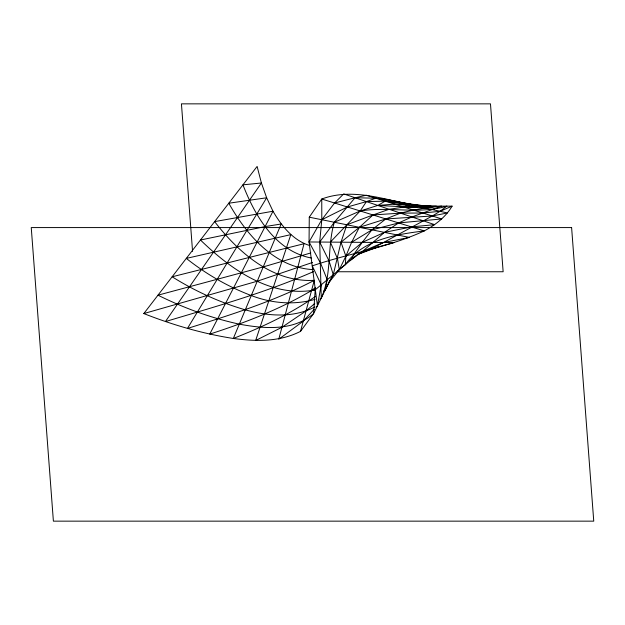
<?xml version="1.0" encoding="UTF-8"?>
<svg xmlns="http://www.w3.org/2000/svg" width="625" height="625" viewBox="0 0 625 625"><rect width="100%" height="100%" fill="white"/><g stroke="black" fill="none" stroke-linecap="round" stroke-linejoin="round"><path stroke-width="0.94" d="M316.156 307.18L317.445 305.781L309.055 241.969L309.273 217.195L321.758 199.023C348.234 189.07 376.141 196.828 402.555 202.813M339.422 269.336L345.336 264.648L345.875 256.164L351.625 242.266L359.383 227.312L373.016 214.961L389.164 209.281L404.031 207.086L431.148 206.141L415.633 205.023M323.477 291.25L325.109 290.195L327.242 279.766L320.68 263.438L309.055 241.969L321.797 219.727L334.57 203.008L355.062 197.75L375.758 198.195L388.844 199.711L410.18 206.141L452.109 206.141C445.648 217.086 435.344 225.008 424.266 230.898L321.758 199.023L321.797 219.727L319.695 242.039L321.273 297.992L319.82 299.227M317.445 305.781L321.211 284.805L312.281 265.859C349.281 253.266 388.648 247.359 424.266 230.898C396.023 234.469 362.727 239.422 345.336 264.648M315.016 288.914L311.539 290.539C279.672 309.406 244.898 322.773 209.75 334.125L273 211.227L266.656 197.781L261.414 183.008L257.117 166.438L143.812 313.57C172.695 324.93 202.633 333.703 233.328 338.469C255.961 341.492 279.664 342.047 300.516 331.367L314.289 280.328C272.773 282.742 238.406 252.523 214.633 221.609L273 211.227C281.383 225.781 293.023 240.344 309.602 245.523M321.273 297.992C332.188 274.055 326.914 247.07 334.328 222.258L355.062 197.75L366.328 195.234L441.734 218.945L398.641 222.93L371.914 229.844L351.625 242.266M413.406 205.891L418.102 206.336L436.383 206.141L413.461 210.055L400.531 213.125L385.828 218.945L371.914 229.844L362.266 242.344L345.875 256.164L339.305 269.688L328.938 282.406L333.273 274.727L340.984 242.195L346.859 224.781L360.203 210.977L366.43 201.594L375.758 198.195L396.156 201.367L420.664 206.141L403.469 203.023L408.047 204.055M329.789 280.672L313.617 313.57L300.516 331.367M349.625 260.453L351.367 259.609L354.273 253.742L362.266 242.344L384.438 232.375L398.641 222.93L411.898 216.969L441.625 206.141L425.422 207.992L377.797 205.437L360.203 210.977L334.328 222.258L319.695 242.039L329.078 261.016L333.273 274.727L325.109 290.195M314.227 309.273L303.273 321.164L278.773 339.234L304.047 243.727L172.141 276.789C194.906 291.023 219.492 302.328 245.289 309.844C267.977 316.141 293.305 318.242 314.812 306.977M334.57 203.008L343.695 193.906L434.633 224.656L411.453 226.914L384.438 232.375L362.672 251.312L351.367 259.609M314.742 303.547L306.023 310.953L281.93 327.297L255.656 340.5L290.82 234.633L186.305 258.398C205.938 273.969 227.836 286.625 251.266 295.539C271.656 303.367 293.891 305.32 315.031 299.367M356.727 255.125L315.18 289.844L313.617 313.57C293.375 331.344 264.008 328.75 239.312 324.156C211.086 318.016 183.828 308.008 157.977 295.18L263.227 266.922L310.82 252.93M337.125 271.328L339.305 269.688L337.477 258.586L330.336 242.117L346.859 224.781L373.016 214.961L400.531 213.125L422.883 213.016L440.047 211.305L452.109 206.141M315.312 296.523C289.977 314.164 261.977 327.195 233.328 338.469L281.164 223.992L265.094 226.586L200.469 240.008C229.742 268.391 268.523 296.414 311.539 290.539L315.328 287.695M358.148 254.102L362.672 251.312L383.555 242.492L432.312 215.984L440.047 211.305L446.867 206.141C418.742 214.633 388.945 206.242 360.203 210.977M415.422 206.141L396.156 201.367L385.18 201.156L377.797 205.437L394.609 204.125L406.031 204.516M379.469 246.469L357.398 254.562L371.07 248.891L383.555 242.492L409.5 237.43L309.273 217.195M321.797 219.727L347.391 206.992L366.43 201.594L385.18 201.156L402.508 202.922M314.289 280.328C274.047 301.328 230.602 314.922 187.438 328.453L266.656 197.781L228.789 203.219C246.484 234.75 274.438 267.633 313.18 269.617M313.445 271.633C265.656 292.617 215.313 306.664 165.406 321.578L261.414 183.008L242.953 184.828C255.039 216.109 275.656 251.258 311.289 258M312.445 262.477L257.25 281.227L143.812 313.57M371.07 248.891L394.195 242.57L309.055 241.969M311.539 290.539L315.414 290.438M337.406 271.75L503.141 271.75L490.477 103.852L181.438 103.852L192.562 251.367M394.609 204.125L409.641 205.539M415.508 205.133L425.906 206.141L403.469 203.023M385.18 201.156L405.094 203.898M416.273 205.922L447.367 212.961L432.312 215.984L385.828 218.945L359.383 227.312L340.984 242.195L345.875 256.164M396.156 201.367L410.18 206.141M571.609 227.578L31.25 227.578L53.391 521.148L593.75 521.148L571.609 227.578"/></g></svg>
